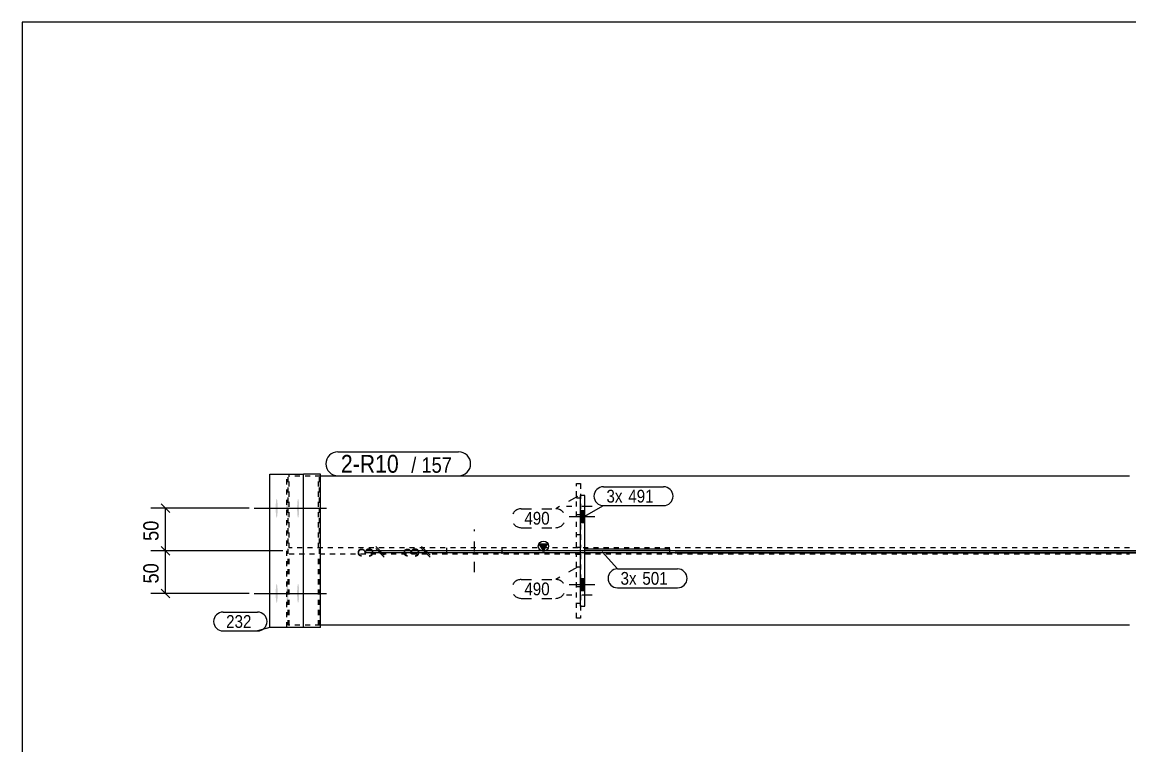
# Model space of a CAD drawing. Header units: millimetres. Extents: x 2 to 825, y 1 to 579.
# Drawn here: x 5 to 221.9, y 437.3 to 579 of the extents above; entities that cross this region are included whole.
import ezdxf

# ---------------------------------------------------------------- set-up
doc = ezdxf.new("R2010")
doc.units = ezdxf.units.MM
for name, pattern in [('XKITLINE00', [0]), ('XKITLINE01', [4, 1, -1, 1, -1]), ('XKITLINE02', [4, 2, -2])]:
    doc.linetypes.add(name, pattern=pattern)
for name, color, linetype, lineweight in [('Bolt', 3, 'Continuous', 0), ('Dimensions', 7, 'Continuous', 0), ('DrawingSheet', 5, 'Continuous', 0), ('Part', 2, 'Continuous', 0), ('PartMark', 7, 'Continuous', 0)]:
    doc.layers.add(name, color=color, linetype=linetype, lineweight=lineweight)
doc.styles.add('ARIAL', font='ARIAL.TTF')

# ---------------------------------------------------------------- blocks, each defined once
blk = doc.blocks.new('*A26')
at = {"layer": 'Bolt', "color": 3, "linetype": 'XKITLINE02', "lineweight": 0}
for p, q in [((93.6, 471.32), (93.6, 479.65)), ((88.18, 474.9), (88.18, 476.07)), ((99.01, 474.9), (99.01, 476.07))]:
    blk.add_line(p, q, dxfattribs=at)
blk = doc.blocks.new('*A27')
at = {"layer": 'Bolt', "color": 3, "linetype": 'XKITLINE02', "lineweight": 0}
for p, q in [((116.61, 484.15), (111.61, 484.15)), ((114.36, 485.79), (113.53, 485.79)), ((114.36, 482.51), (113.53, 482.51))]:
    blk.add_line(p, q, dxfattribs=at)
blk = doc.blocks.new('*A28')
at = {"layer": 'Bolt', "color": 3, "linetype": 'XKITLINE02', "lineweight": 0}
for p, q in [((116.61, 466.82), (111.61, 466.82)), ((114.36, 468.45), (113.53, 468.45)), ((114.36, 465.18), (113.53, 465.18))]:
    blk.add_line(p, q, dxfattribs=at)
blk = doc.blocks.new('*A29')
at = {"layer": 'Bolt'}
for points in [[(114.36, 483.32), (115.19, 483.32), (115.19, 480.98), (114.36, 480.98)], [(114.36, 483.32), (115.19, 483.32), (115.19, 480.98), (114.36, 480.98)], [(114.36, 469.98), (115.19, 469.98), (115.19, 467.65), (114.36, 467.65)], [(114.36, 469.98), (115.19, 469.98), (115.19, 467.65), (114.36, 467.65)]]:
    blk.add_hatch(color=3, dxfattribs=at).paths.add_polyline_path(points, flags=17)
at = {"layer": 'Bolt', "color": 3, "linetype": 'XKITLINE00', "lineweight": 0}
for p, q in [((117.13, 482.15), (112.13, 482.15)), ((117.13, 482.15), (112.13, 482.15)), ((115.19, 483.32), (114.36, 483.32)), ((115.19, 483.32), (114.36, 483.32)), ((115.19, 480.98), (114.36, 480.98)), ((115.19, 480.98), (114.36, 480.98)), ((117.13, 468.82), (112.13, 468.82)), ((117.13, 468.82), (112.13, 468.82)), ((115.19, 469.98), (114.36, 469.98)), ((115.19, 469.98), (114.36, 469.98)), ((115.19, 467.65), (114.36, 467.65)), ((115.19, 467.65), (114.36, 467.65))]:
    blk.add_line(p, q, dxfattribs=at)
blk = doc.blocks.new('*A34')
at = {"layer": 'Bolt'}
for points in [[(55.04, 483.77), (55.03, 483.73), (55.03, 483.68), (55.03, 483.64), (55.03, 483.59), (55.03, 483.55), (55.03, 483.5), (55.03, 483.46), (55.03, 483.41), (55.03, 483.37), (55.03, 483.33), (55.03, 483.28), (55.03, 483.24), (55.02, 483.2), (55.02, 483.16), (55.02, 483.11), (55.02, 483.07), (55.02, 483.03), (55.01, 482.99), (55.01, 482.95), (55.01, 482.91), (55.01, 482.87), (55.01, 482.84), (55, 482.8), (55, 482.76), (55, 482.72), (54.99, 482.69), (54.99, 482.65), (54.99, 482.62), (54.99, 482.59), (54.98, 482.55), (54.98, 482.52), (54.98, 482.49), (54.97, 482.46), (54.97, 482.43), (54.96, 482.4), (54.96, 482.37), (54.96, 482.34), (54.95, 482.32), (54.95, 482.29), (54.95, 482.27), (54.94, 482.24), (54.94, 482.22), (54.93, 482.2), (54.93, 482.18), (54.93, 482.16), (54.92, 482.14), (54.92, 482.12), (54.91, 482.11), (54.91, 482.09), (54.9, 482.08), (54.9, 482.06), (54.89, 482.05), (54.89, 482.04), (54.88, 482.03), (54.88, 482.02), (54.88, 482.01), (54.87, 482), (54.87, 482), (54.86, 481.99), (54.86, 481.99), (54.85, 481.99), (54.85, 481.98), (54.84, 481.98), (54.84, 481.98), (54.83, 481.99), (54.83, 481.99), (54.82, 481.99), (54.82, 482), (54.81, 482), (54.81, 482.01), (54.81, 482.02), (54.8, 482.03), (54.8, 482.04), (54.79, 482.05), (54.79, 482.06), (54.78, 482.08), (54.78, 482.09), (54.77, 482.11), (54.77, 482.12), (54.76, 482.14), (54.76, 482.16), (54.76, 482.18), (54.75, 482.2), (54.75, 482.22), (54.74, 482.24), (54.74, 482.27), (54.74, 482.29), (54.73, 482.32), (54.73, 482.34), (54.72, 482.37), (54.72, 482.4), (54.72, 482.43), (54.71, 482.46), (54.71, 482.49), (54.71, 482.52), (54.7, 482.55), (54.7, 482.59), (54.7, 482.62), (54.69, 482.65), (54.69, 482.69), (54.69, 482.72), (54.69, 482.76), (54.68, 482.8), (54.68, 482.84), (54.68, 482.87), (54.68, 482.91), (54.67, 482.95), (54.67, 482.99), (54.67, 483.03), (54.67, 483.07), (54.67, 483.11), (54.66, 483.16), (54.66, 483.2), (54.66, 483.24), (54.66, 483.28), (54.66, 483.33), (54.66, 483.37), (54.66, 483.41), (54.65, 483.46), (54.65, 483.5), (54.65, 483.55), (54.65, 483.59), (54.65, 483.64), (54.65, 483.68), (54.65, 483.73), (54.65, 483.77), (54.65, 483.82), (54.65, 483.86), (54.65, 483.91), (54.65, 483.95), (54.65, 484), (54.65, 484.04), (54.65, 484.09), (54.65, 484.13), (54.65, 484.17), (54.66, 484.22), (54.66, 484.26), (54.66, 484.31), (54.66, 484.35), (54.66, 484.39), (54.66, 484.43), (54.66, 484.48), (54.67, 484.52), (54.67, 484.56), (54.67, 484.6), (54.67, 484.64), (54.67, 484.68), (54.68, 484.72), (54.68, 484.76), (54.68, 484.8), (54.68, 484.83), (54.69, 484.87), (54.69, 484.91), (54.69, 484.94), (54.69, 484.98), (54.7, 485.01), (54.7, 485.05), (54.7, 485.08), (54.71, 485.11), (54.71, 485.14), (54.71, 485.17), (54.72, 485.2), (54.72, 485.23), (54.72, 485.26), (54.73, 485.29), (54.73, 485.32), (54.74, 485.34), (54.74, 485.37), (54.74, 485.39), (54.75, 485.41), (54.75, 485.43), (54.76, 485.45), (54.76, 485.47), (54.76, 485.49), (54.77, 485.51), (54.77, 485.53), (54.78, 485.54), (54.78, 485.56), (54.79, 485.57), (54.79, 485.58), (54.8, 485.59), (54.8, 485.61), (54.81, 485.61), (54.81, 485.62), (54.81, 485.63), (54.82, 485.64), (54.82, 485.64), (54.83, 485.64), (54.83, 485.65), (54.84, 485.65), (54.84, 485.65), (54.85, 485.65), (54.85, 485.65), (54.86, 485.64), (54.86, 485.64), (54.87, 485.64), (54.87, 485.63), (54.88, 485.62), (54.88, 485.61), (54.88, 485.61), (54.89, 485.59), (54.89, 485.58), (54.9, 485.57), (54.9, 485.56), (54.91, 485.54), (54.91, 485.53), (54.92, 485.51), (54.92, 485.49), (54.93, 485.47), (54.93, 485.45), (54.93, 485.43), (54.94, 485.41), (54.94, 485.39), (54.95, 485.37), (54.95, 485.34), (54.95, 485.32), (54.96, 485.29), (54.96, 485.26), (54.96, 485.23), (54.97, 485.2), (54.97, 485.17), (54.98, 485.14), (54.98, 485.11), (54.98, 485.08), (54.99, 485.05), (54.99, 485.01), (54.99, 484.98), (54.99, 484.94), (55, 484.91), (55, 484.87), (55, 484.83), (55.01, 484.8), (55.01, 484.76), (55.01, 484.72), (55.01, 484.68), (55.01, 484.64), (55.02, 484.6), (55.02, 484.56), (55.02, 484.52), (55.02, 484.48), (55.02, 484.43), (55.03, 484.39), (55.03, 484.35), (55.03, 484.31), (55.03, 484.26), (55.03, 484.22), (55.03, 484.17), (55.03, 484.13), (55.03, 484.09), (55.03, 484.04), (55.03, 484), (55.03, 483.95), (55.03, 483.91), (55.04, 483.86), (55.04, 483.82)], [(57.13, 483.77), (57.13, 483.73), (57.13, 483.68), (57.13, 483.64), (57.13, 483.59), (57.13, 483.55), (57.13, 483.5), (57.13, 483.46), (57.13, 483.41), (57.13, 483.37), (57.13, 483.33), (57.13, 483.28), (57.12, 483.24), (57.12, 483.2), (57.12, 483.16), (57.12, 483.11), (57.12, 483.07), (57.12, 483.03), (57.11, 482.99), (57.11, 482.95), (57.11, 482.91), (57.11, 482.87), (57.1, 482.84), (57.1, 482.8), (57.1, 482.76), (57.1, 482.72), (57.09, 482.69), (57.09, 482.65), (57.09, 482.62), (57.08, 482.59), (57.08, 482.55), (57.08, 482.52), (57.07, 482.49), (57.07, 482.46), (57.07, 482.43), (57.06, 482.4), (57.06, 482.37), (57.06, 482.34), (57.05, 482.32), (57.05, 482.29), (57.04, 482.27), (57.04, 482.24), (57.04, 482.22), (57.03, 482.2), (57.03, 482.18), (57.02, 482.16), (57.02, 482.14), (57.01, 482.12), (57.01, 482.11), (57.01, 482.09), (57, 482.08), (57, 482.06), (56.99, 482.05), (56.99, 482.04), (56.98, 482.03), (56.98, 482.02), (56.97, 482.01), (56.97, 482), (56.96, 482), (56.96, 481.99), (56.95, 481.99), (56.95, 481.99), (56.95, 481.98), (56.94, 481.98), (56.94, 481.98), (56.93, 481.99), (56.93, 481.99), (56.92, 481.99), (56.92, 482), (56.91, 482), (56.91, 482.01), (56.9, 482.02), (56.9, 482.03), (56.89, 482.04), (56.89, 482.05), (56.88, 482.06), (56.88, 482.08), (56.88, 482.09), (56.87, 482.11), (56.87, 482.12), (56.86, 482.14), (56.86, 482.16), (56.85, 482.18), (56.85, 482.2), (56.85, 482.22), (56.84, 482.24), (56.84, 482.27), (56.83, 482.29), (56.83, 482.32), (56.83, 482.34), (56.82, 482.37), (56.82, 482.4), (56.81, 482.43), (56.81, 482.46), (56.81, 482.49), (56.8, 482.52), (56.8, 482.55), (56.8, 482.59), (56.79, 482.62), (56.79, 482.65), (56.79, 482.69), (56.79, 482.72), (56.78, 482.76), (56.78, 482.8), (56.78, 482.84), (56.77, 482.87), (56.77, 482.91), (56.77, 482.95), (56.77, 482.99), (56.77, 483.03), (56.76, 483.07), (56.76, 483.11), (56.76, 483.16), (56.76, 483.2), (56.76, 483.24), (56.76, 483.28), (56.75, 483.33), (56.75, 483.37), (56.75, 483.41), (56.75, 483.46), (56.75, 483.5), (56.75, 483.55), (56.75, 483.59), (56.75, 483.64), (56.75, 483.68), (56.75, 483.73), (56.75, 483.77), (56.75, 483.82), (56.75, 483.86), (56.75, 483.91), (56.75, 483.95), (56.75, 484), (56.75, 484.04), (56.75, 484.09), (56.75, 484.13), (56.75, 484.17), (56.75, 484.22), (56.75, 484.26), (56.75, 484.31), (56.76, 484.35), (56.76, 484.39), (56.76, 484.43), (56.76, 484.48), (56.76, 484.52), (56.76, 484.56), (56.77, 484.6), (56.77, 484.64), (56.77, 484.68), (56.77, 484.72), (56.77, 484.76), (56.78, 484.8), (56.78, 484.83), (56.78, 484.87), (56.79, 484.91), (56.79, 484.94), (56.79, 484.98), (56.79, 485.01), (56.8, 485.05), (56.8, 485.08), (56.8, 485.11), (56.81, 485.14), (56.81, 485.17), (56.81, 485.2), (56.82, 485.23), (56.82, 485.26), (56.83, 485.29), (56.83, 485.32), (56.83, 485.34), (56.84, 485.37), (56.84, 485.39), (56.85, 485.41), (56.85, 485.43), (56.85, 485.45), (56.86, 485.47), (56.86, 485.49), (56.87, 485.51), (56.87, 485.53), (56.88, 485.54), (56.88, 485.56), (56.88, 485.57), (56.89, 485.58), (56.89, 485.59), (56.9, 485.61), (56.9, 485.61), (56.91, 485.62), (56.91, 485.63), (56.92, 485.64), (56.92, 485.64), (56.93, 485.64), (56.93, 485.65), (56.94, 485.65), (56.94, 485.65), (56.95, 485.65), (56.95, 485.65), (56.95, 485.64), (56.96, 485.64), (56.96, 485.64), (56.97, 485.63), (56.97, 485.62), (56.98, 485.61), (56.98, 485.61), (56.99, 485.59), (56.99, 485.58), (57, 485.57), (57, 485.56), (57.01, 485.54), (57.01, 485.53), (57.01, 485.51), (57.02, 485.49), (57.02, 485.47), (57.03, 485.45), (57.03, 485.43), (57.04, 485.41), (57.04, 485.39), (57.04, 485.37), (57.05, 485.34), (57.05, 485.32), (57.06, 485.29), (57.06, 485.26), (57.06, 485.23), (57.07, 485.2), (57.07, 485.17), (57.07, 485.14), (57.08, 485.11), (57.08, 485.08), (57.08, 485.05), (57.09, 485.01), (57.09, 484.98), (57.09, 484.94), (57.1, 484.91), (57.1, 484.87), (57.1, 484.83), (57.1, 484.8), (57.11, 484.76), (57.11, 484.72), (57.11, 484.68), (57.11, 484.64), (57.12, 484.6), (57.12, 484.56), (57.12, 484.52), (57.12, 484.48), (57.12, 484.43), (57.12, 484.39), (57.13, 484.35), (57.13, 484.31), (57.13, 484.26), (57.13, 484.22), (57.13, 484.17), (57.13, 484.13), (57.13, 484.09), (57.13, 484.04), (57.13, 484), (57.13, 483.95), (57.13, 483.91), (57.13, 483.86), (57.13, 483.82)], [(59.23, 483.77), (59.23, 483.73), (59.23, 483.68), (59.23, 483.64), (59.23, 483.59), (59.23, 483.55), (59.23, 483.5), (59.23, 483.46), (59.23, 483.41), (59.23, 483.37), (59.23, 483.33), (59.23, 483.28), (59.22, 483.24), (59.22, 483.2), (59.22, 483.16), (59.22, 483.11), (59.22, 483.07), (59.22, 483.03), (59.21, 482.99), (59.21, 482.95), (59.21, 482.91), (59.21, 482.87), (59.2, 482.84), (59.2, 482.8), (59.2, 482.76), (59.2, 482.72), (59.19, 482.69), (59.19, 482.65), (59.19, 482.62), (59.18, 482.59), (59.18, 482.55), (59.18, 482.52), (59.17, 482.49), (59.17, 482.46), (59.17, 482.43), (59.16, 482.4), (59.16, 482.37), (59.16, 482.34), (59.15, 482.32), (59.15, 482.29), (59.14, 482.27), (59.14, 482.24), (59.14, 482.22), (59.13, 482.2), (59.13, 482.18), (59.12, 482.16), (59.12, 482.14), (59.11, 482.12), (59.11, 482.11), (59.1, 482.09), (59.1, 482.08), (59.1, 482.06), (59.09, 482.05), (59.09, 482.04), (59.08, 482.03), (59.08, 482.02), (59.07, 482.01), (59.07, 482), (59.06, 482), (59.06, 481.99), (59.05, 481.99), (59.05, 481.99), (59.04, 481.98), (59.04, 481.98), (59.03, 481.98), (59.03, 481.99), (59.02, 481.99), (59.02, 481.99), (59.01, 482), (59.01, 482), (59.01, 482.01), (59, 482.02), (59, 482.03), (58.99, 482.04), (58.99, 482.05), (58.98, 482.06), (58.98, 482.08), (58.97, 482.09), (58.97, 482.11), (58.96, 482.12), (58.96, 482.14), (58.95, 482.16), (58.95, 482.18), (58.95, 482.2), (58.94, 482.22), (58.94, 482.24), (58.93, 482.27), (58.93, 482.29), (58.93, 482.32), (58.92, 482.34), (58.92, 482.37), (58.91, 482.4), (58.91, 482.43), (58.91, 482.46), (58.9, 482.49), (58.9, 482.52), (58.9, 482.55), (58.89, 482.59), (58.89, 482.62), (58.89, 482.65), (58.88, 482.69), (58.88, 482.72), (58.88, 482.76), (58.88, 482.8), (58.87, 482.84), (58.87, 482.87), (58.87, 482.91), (58.87, 482.95), (58.86, 482.99), (58.86, 483.03), (58.86, 483.07), (58.86, 483.11), (58.86, 483.16), (58.85, 483.2), (58.85, 483.24), (58.85, 483.28), (58.85, 483.33), (58.85, 483.37), (58.85, 483.41), (58.85, 483.46), (58.85, 483.5), (58.85, 483.55), (58.84, 483.59), (58.84, 483.64), (58.84, 483.68), (58.84, 483.73), (58.84, 483.77), (58.84, 483.82), (58.84, 483.86), (58.84, 483.91), (58.84, 483.95), (58.84, 484), (58.84, 484.04), (58.85, 484.09), (58.85, 484.13), (58.85, 484.17), (58.85, 484.22), (58.85, 484.26), (58.85, 484.31), (58.85, 484.35), (58.85, 484.39), (58.85, 484.43), (58.86, 484.48), (58.86, 484.52), (58.86, 484.56), (58.86, 484.6), (58.86, 484.64), (58.87, 484.68), (58.87, 484.72), (58.87, 484.76), (58.87, 484.8), (58.88, 484.83), (58.88, 484.87), (58.88, 484.91), (58.88, 484.94), (58.89, 484.98), (58.89, 485.01), (58.89, 485.05), (58.9, 485.08), (58.9, 485.11), (58.9, 485.14), (58.91, 485.17), (58.91, 485.2), (58.91, 485.23), (58.92, 485.26), (58.92, 485.29), (58.93, 485.32), (58.93, 485.34), (58.93, 485.37), (58.94, 485.39), (58.94, 485.41), (58.95, 485.43), (58.95, 485.45), (58.95, 485.47), (58.96, 485.49), (58.96, 485.51), (58.97, 485.53), (58.97, 485.54), (58.98, 485.56), (58.98, 485.57), (58.99, 485.58), (58.99, 485.59), (59, 485.61), (59, 485.61), (59.01, 485.62), (59.01, 485.63), (59.01, 485.64), (59.02, 485.64), (59.02, 485.64), (59.03, 485.65), (59.03, 485.65), (59.04, 485.65), (59.04, 485.65), (59.05, 485.65), (59.05, 485.64), (59.06, 485.64), (59.06, 485.64), (59.07, 485.63), (59.07, 485.62), (59.08, 485.61), (59.08, 485.61), (59.09, 485.59), (59.09, 485.58), (59.1, 485.57), (59.1, 485.56), (59.1, 485.54), (59.11, 485.53), (59.11, 485.51), (59.12, 485.49), (59.12, 485.47), (59.13, 485.45), (59.13, 485.43), (59.14, 485.41), (59.14, 485.39), (59.14, 485.37), (59.15, 485.34), (59.15, 485.32), (59.16, 485.29), (59.16, 485.26), (59.16, 485.23), (59.17, 485.2), (59.17, 485.17), (59.17, 485.14), (59.18, 485.11), (59.18, 485.08), (59.18, 485.05), (59.19, 485.01), (59.19, 484.98), (59.19, 484.94), (59.2, 484.91), (59.2, 484.87), (59.2, 484.83), (59.2, 484.8), (59.21, 484.76), (59.21, 484.72), (59.21, 484.68), (59.21, 484.64), (59.22, 484.6), (59.22, 484.56), (59.22, 484.52), (59.22, 484.48), (59.22, 484.43), (59.22, 484.39), (59.23, 484.35), (59.23, 484.31), (59.23, 484.26), (59.23, 484.22), (59.23, 484.17), (59.23, 484.13), (59.23, 484.09), (59.23, 484.04), (59.23, 484), (59.23, 483.95), (59.23, 483.91), (59.23, 483.86), (59.23, 483.82)], [(55.04, 467.1), (55.03, 467.06), (55.03, 467.01), (55.03, 466.97), (55.03, 466.93), (55.03, 466.88), (55.03, 466.84), (55.03, 466.79), (55.03, 466.75), (55.03, 466.7), (55.03, 466.66), (55.03, 466.62), (55.03, 466.57), (55.02, 466.53), (55.02, 466.49), (55.02, 466.45), (55.02, 466.41), (55.02, 466.37), (55.01, 466.33), (55.01, 466.29), (55.01, 466.25), (55.01, 466.21), (55.01, 466.17), (55, 466.13), (55, 466.09), (55, 466.06), (54.99, 466.02), (54.99, 465.99), (54.99, 465.95), (54.99, 465.92), (54.98, 465.89), (54.98, 465.85), (54.98, 465.82), (54.97, 465.79), (54.97, 465.76), (54.96, 465.73), (54.96, 465.7), (54.96, 465.68), (54.95, 465.65), (54.95, 465.63), (54.95, 465.6), (54.94, 465.58), (54.94, 465.55), (54.93, 465.53), (54.93, 465.51), (54.93, 465.49), (54.92, 465.47), (54.92, 465.46), (54.91, 465.44), (54.91, 465.42), (54.9, 465.41), (54.9, 465.4), (54.89, 465.38), (54.89, 465.37), (54.88, 465.36), (54.88, 465.35), (54.88, 465.34), (54.87, 465.34), (54.87, 465.33), (54.86, 465.33), (54.86, 465.32), (54.85, 465.32), (54.85, 465.32), (54.84, 465.32), (54.84, 465.32), (54.83, 465.32), (54.83, 465.32), (54.82, 465.33), (54.82, 465.33), (54.81, 465.34), (54.81, 465.34), (54.81, 465.35), (54.8, 465.36), (54.8, 465.37), (54.79, 465.38), (54.79, 465.4), (54.78, 465.41), (54.78, 465.42), (54.77, 465.44), (54.77, 465.46), (54.76, 465.47), (54.76, 465.49), (54.76, 465.51), (54.75, 465.53), (54.75, 465.55), (54.74, 465.58), (54.74, 465.6), (54.74, 465.63), (54.73, 465.65), (54.73, 465.68), (54.72, 465.7), (54.72, 465.73), (54.72, 465.76), (54.71, 465.79), (54.71, 465.82), (54.71, 465.85), (54.7, 465.89), (54.7, 465.92), (54.7, 465.95), (54.69, 465.99), (54.69, 466.02), (54.69, 466.06), (54.69, 466.09), (54.68, 466.13), (54.68, 466.17), (54.68, 466.21), (54.68, 466.25), (54.67, 466.29), (54.67, 466.33), (54.67, 466.37), (54.67, 466.41), (54.67, 466.45), (54.66, 466.49), (54.66, 466.53), (54.66, 466.57), (54.66, 466.62), (54.66, 466.66), (54.66, 466.7), (54.66, 466.75), (54.65, 466.79), (54.65, 466.84), (54.65, 466.88), (54.65, 466.93), (54.65, 466.97), (54.65, 467.01), (54.65, 467.06), (54.65, 467.1), (54.65, 467.15), (54.65, 467.19), (54.65, 467.24), (54.65, 467.28), (54.65, 467.33), (54.65, 467.37), (54.65, 467.42), (54.65, 467.46), (54.65, 467.51), (54.66, 467.55), (54.66, 467.6), (54.66, 467.64), (54.66, 467.68), (54.66, 467.72), (54.66, 467.77), (54.66, 467.81), (54.67, 467.85), (54.67, 467.89), (54.67, 467.93), (54.67, 467.97), (54.67, 468.01), (54.68, 468.05), (54.68, 468.09), (54.68, 468.13), (54.68, 468.17), (54.69, 468.21), (54.69, 468.24), (54.69, 468.28), (54.69, 468.31), (54.7, 468.35), (54.7, 468.38), (54.7, 468.41), (54.71, 468.45), (54.71, 468.48), (54.71, 468.51), (54.72, 468.54), (54.72, 468.57), (54.72, 468.59), (54.73, 468.62), (54.73, 468.65), (54.74, 468.67), (54.74, 468.7), (54.74, 468.72), (54.75, 468.74), (54.75, 468.77), (54.76, 468.79), (54.76, 468.81), (54.76, 468.83), (54.77, 468.84), (54.77, 468.86), (54.78, 468.88), (54.78, 468.89), (54.79, 468.9), (54.79, 468.92), (54.8, 468.93), (54.8, 468.94), (54.81, 468.95), (54.81, 468.96), (54.81, 468.96), (54.82, 468.97), (54.82, 468.97), (54.83, 468.98), (54.83, 468.98), (54.84, 468.98), (54.84, 468.98), (54.85, 468.98), (54.85, 468.98), (54.86, 468.98), (54.86, 468.97), (54.87, 468.97), (54.87, 468.96), (54.88, 468.96), (54.88, 468.95), (54.88, 468.94), (54.89, 468.93), (54.89, 468.92), (54.9, 468.9), (54.9, 468.89), (54.91, 468.88), (54.91, 468.86), (54.92, 468.84), (54.92, 468.83), (54.93, 468.81), (54.93, 468.79), (54.93, 468.77), (54.94, 468.74), (54.94, 468.72), (54.95, 468.7), (54.95, 468.67), (54.95, 468.65), (54.96, 468.62), (54.96, 468.59), (54.96, 468.57), (54.97, 468.54), (54.97, 468.51), (54.98, 468.48), (54.98, 468.45), (54.98, 468.41), (54.99, 468.38), (54.99, 468.35), (54.99, 468.31), (54.99, 468.28), (55, 468.24), (55, 468.21), (55, 468.17), (55.01, 468.13), (55.01, 468.09), (55.01, 468.05), (55.01, 468.01), (55.01, 467.97), (55.02, 467.93), (55.02, 467.89), (55.02, 467.85), (55.02, 467.81), (55.02, 467.77), (55.03, 467.72), (55.03, 467.68), (55.03, 467.64), (55.03, 467.6), (55.03, 467.55), (55.03, 467.51), (55.03, 467.46), (55.03, 467.42), (55.03, 467.37), (55.03, 467.33), (55.03, 467.28), (55.03, 467.24), (55.04, 467.19), (55.04, 467.15)], [(57.13, 467.1), (57.13, 467.06), (57.13, 467.01), (57.13, 466.97), (57.13, 466.93), (57.13, 466.88), (57.13, 466.84), (57.13, 466.79), (57.13, 466.75), (57.13, 466.7), (57.13, 466.66), (57.13, 466.62), (57.12, 466.57), (57.12, 466.53), (57.12, 466.49), (57.12, 466.45), (57.12, 466.41), (57.12, 466.37), (57.11, 466.33), (57.11, 466.29), (57.11, 466.25), (57.11, 466.21), (57.1, 466.17), (57.1, 466.13), (57.1, 466.09), (57.1, 466.06), (57.09, 466.02), (57.09, 465.99), (57.09, 465.95), (57.08, 465.92), (57.08, 465.89), (57.08, 465.85), (57.07, 465.82), (57.07, 465.79), (57.07, 465.76), (57.06, 465.73), (57.06, 465.7), (57.06, 465.68), (57.05, 465.65), (57.05, 465.63), (57.04, 465.6), (57.04, 465.58), (57.04, 465.55), (57.03, 465.53), (57.03, 465.51), (57.02, 465.49), (57.02, 465.47), (57.01, 465.46), (57.01, 465.44), (57.01, 465.42), (57, 465.41), (57, 465.4), (56.99, 465.38), (56.99, 465.37), (56.98, 465.36), (56.98, 465.35), (56.97, 465.34), (56.97, 465.34), (56.96, 465.33), (56.96, 465.33), (56.95, 465.32), (56.95, 465.32), (56.95, 465.32), (56.94, 465.32), (56.94, 465.32), (56.93, 465.32), (56.93, 465.32), (56.92, 465.33), (56.92, 465.33), (56.91, 465.34), (56.91, 465.34), (56.9, 465.35), (56.9, 465.36), (56.89, 465.37), (56.89, 465.38), (56.88, 465.4), (56.88, 465.41), (56.88, 465.42), (56.87, 465.44), (56.87, 465.46), (56.86, 465.47), (56.86, 465.49), (56.85, 465.51), (56.85, 465.53), (56.85, 465.55), (56.84, 465.58), (56.84, 465.6), (56.83, 465.63), (56.83, 465.65), (56.83, 465.68), (56.82, 465.7), (56.82, 465.73), (56.81, 465.76), (56.81, 465.79), (56.81, 465.82), (56.8, 465.85), (56.8, 465.89), (56.8, 465.92), (56.79, 465.95), (56.79, 465.99), (56.79, 466.02), (56.79, 466.06), (56.78, 466.09), (56.78, 466.13), (56.78, 466.17), (56.77, 466.21), (56.77, 466.25), (56.77, 466.29), (56.77, 466.33), (56.77, 466.37), (56.76, 466.41), (56.76, 466.45), (56.76, 466.49), (56.76, 466.53), (56.76, 466.57), (56.76, 466.62), (56.75, 466.66), (56.75, 466.7), (56.75, 466.75), (56.75, 466.79), (56.75, 466.84), (56.75, 466.88), (56.75, 466.93), (56.75, 466.97), (56.75, 467.01), (56.75, 467.06), (56.75, 467.1), (56.75, 467.15), (56.75, 467.19), (56.75, 467.24), (56.75, 467.28), (56.75, 467.33), (56.75, 467.37), (56.75, 467.42), (56.75, 467.46), (56.75, 467.51), (56.75, 467.55), (56.75, 467.6), (56.75, 467.64), (56.76, 467.68), (56.76, 467.72), (56.76, 467.77), (56.76, 467.81), (56.76, 467.85), (56.76, 467.89), (56.77, 467.93), (56.77, 467.97), (56.77, 468.01), (56.77, 468.05), (56.77, 468.09), (56.78, 468.13), (56.78, 468.17), (56.78, 468.21), (56.79, 468.24), (56.79, 468.28), (56.79, 468.31), (56.79, 468.35), (56.8, 468.38), (56.8, 468.41), (56.8, 468.45), (56.81, 468.48), (56.81, 468.51), (56.81, 468.54), (56.82, 468.57), (56.82, 468.59), (56.83, 468.62), (56.83, 468.65), (56.83, 468.67), (56.84, 468.7), (56.84, 468.72), (56.85, 468.74), (56.85, 468.77), (56.85, 468.79), (56.86, 468.81), (56.86, 468.83), (56.87, 468.84), (56.87, 468.86), (56.88, 468.88), (56.88, 468.89), (56.88, 468.9), (56.89, 468.92), (56.89, 468.93), (56.9, 468.94), (56.9, 468.95), (56.91, 468.96), (56.91, 468.96), (56.92, 468.97), (56.92, 468.97), (56.93, 468.98), (56.93, 468.98), (56.94, 468.98), (56.94, 468.98), (56.95, 468.98), (56.95, 468.98), (56.95, 468.98), (56.96, 468.97), (56.96, 468.97), (56.97, 468.96), (56.97, 468.96), (56.98, 468.95), (56.98, 468.94), (56.99, 468.93), (56.99, 468.92), (57, 468.9), (57, 468.89), (57.01, 468.88), (57.01, 468.86), (57.01, 468.84), (57.02, 468.83), (57.02, 468.81), (57.03, 468.79), (57.03, 468.77), (57.04, 468.74), (57.04, 468.72), (57.04, 468.7), (57.05, 468.67), (57.05, 468.65), (57.06, 468.62), (57.06, 468.59), (57.06, 468.57), (57.07, 468.54), (57.07, 468.51), (57.07, 468.48), (57.08, 468.45), (57.08, 468.41), (57.08, 468.38), (57.09, 468.35), (57.09, 468.31), (57.09, 468.28), (57.1, 468.24), (57.1, 468.21), (57.1, 468.17), (57.1, 468.13), (57.11, 468.09), (57.11, 468.05), (57.11, 468.01), (57.11, 467.97), (57.12, 467.93), (57.12, 467.89), (57.12, 467.85), (57.12, 467.81), (57.12, 467.77), (57.12, 467.72), (57.13, 467.68), (57.13, 467.64), (57.13, 467.6), (57.13, 467.55), (57.13, 467.51), (57.13, 467.46), (57.13, 467.42), (57.13, 467.37), (57.13, 467.33), (57.13, 467.28), (57.13, 467.24), (57.13, 467.19), (57.13, 467.15)], [(59.23, 467.1), (59.23, 467.06), (59.23, 467.01), (59.23, 466.97), (59.23, 466.93), (59.23, 466.88), (59.23, 466.84), (59.23, 466.79), (59.23, 466.75), (59.23, 466.7), (59.23, 466.66), (59.23, 466.62), (59.22, 466.57), (59.22, 466.53), (59.22, 466.49), (59.22, 466.45), (59.22, 466.41), (59.22, 466.37), (59.21, 466.33), (59.21, 466.29), (59.21, 466.25), (59.21, 466.21), (59.2, 466.17), (59.2, 466.13), (59.2, 466.09), (59.2, 466.06), (59.19, 466.02), (59.19, 465.99), (59.19, 465.95), (59.18, 465.92), (59.18, 465.89), (59.18, 465.85), (59.17, 465.82), (59.17, 465.79), (59.17, 465.76), (59.16, 465.73), (59.16, 465.7), (59.16, 465.68), (59.15, 465.65), (59.15, 465.63), (59.14, 465.6), (59.14, 465.58), (59.14, 465.55), (59.13, 465.53), (59.13, 465.51), (59.12, 465.49), (59.12, 465.47), (59.11, 465.46), (59.11, 465.44), (59.1, 465.42), (59.1, 465.41), (59.1, 465.4), (59.09, 465.38), (59.09, 465.37), (59.08, 465.36), (59.08, 465.35), (59.07, 465.34), (59.07, 465.34), (59.06, 465.33), (59.06, 465.33), (59.05, 465.32), (59.05, 465.32), (59.04, 465.32), (59.04, 465.32), (59.03, 465.32), (59.03, 465.32), (59.02, 465.32), (59.02, 465.33), (59.01, 465.33), (59.01, 465.34), (59.01, 465.34), (59, 465.35), (59, 465.36), (58.99, 465.37), (58.99, 465.38), (58.98, 465.4), (58.98, 465.41), (58.97, 465.42), (58.97, 465.44), (58.96, 465.46), (58.96, 465.47), (58.95, 465.49), (58.95, 465.51), (58.95, 465.53), (58.94, 465.55), (58.94, 465.58), (58.93, 465.6), (58.93, 465.63), (58.93, 465.65), (58.92, 465.68), (58.92, 465.7), (58.91, 465.73), (58.91, 465.76), (58.91, 465.79), (58.9, 465.82), (58.9, 465.85), (58.9, 465.89), (58.89, 465.92), (58.89, 465.95), (58.89, 465.99), (58.88, 466.02), (58.88, 466.06), (58.88, 466.09), (58.88, 466.13), (58.87, 466.17), (58.87, 466.21), (58.87, 466.25), (58.87, 466.29), (58.86, 466.33), (58.86, 466.37), (58.86, 466.41), (58.86, 466.45), (58.86, 466.49), (58.85, 466.53), (58.85, 466.57), (58.85, 466.62), (58.85, 466.66), (58.85, 466.7), (58.85, 466.75), (58.85, 466.79), (58.85, 466.84), (58.85, 466.88), (58.84, 466.93), (58.84, 466.97), (58.84, 467.01), (58.84, 467.06), (58.84, 467.1), (58.84, 467.15), (58.84, 467.19), (58.84, 467.24), (58.84, 467.28), (58.84, 467.33), (58.84, 467.37), (58.85, 467.42), (58.85, 467.46), (58.85, 467.51), (58.85, 467.55), (58.85, 467.6), (58.85, 467.64), (58.85, 467.68), (58.85, 467.72), (58.85, 467.77), (58.86, 467.81), (58.86, 467.85), (58.86, 467.89), (58.86, 467.93), (58.86, 467.97), (58.87, 468.01), (58.87, 468.05), (58.87, 468.09), (58.87, 468.13), (58.88, 468.17), (58.88, 468.21), (58.88, 468.24), (58.88, 468.28), (58.89, 468.31), (58.89, 468.35), (58.89, 468.38), (58.9, 468.41), (58.9, 468.45), (58.9, 468.48), (58.91, 468.51), (58.91, 468.54), (58.91, 468.57), (58.92, 468.59), (58.92, 468.62), (58.93, 468.65), (58.93, 468.67), (58.93, 468.7), (58.94, 468.72), (58.94, 468.74), (58.95, 468.77), (58.95, 468.79), (58.95, 468.81), (58.96, 468.83), (58.96, 468.84), (58.97, 468.86), (58.97, 468.88), (58.98, 468.89), (58.98, 468.9), (58.99, 468.92), (58.99, 468.93), (59, 468.94), (59, 468.95), (59.01, 468.96), (59.01, 468.96), (59.01, 468.97), (59.02, 468.97), (59.02, 468.98), (59.03, 468.98), (59.03, 468.98), (59.04, 468.98), (59.04, 468.98), (59.05, 468.98), (59.05, 468.98), (59.06, 468.97), (59.06, 468.97), (59.07, 468.96), (59.07, 468.96), (59.08, 468.95), (59.08, 468.94), (59.09, 468.93), (59.09, 468.92), (59.1, 468.9), (59.1, 468.89), (59.1, 468.88), (59.11, 468.86), (59.11, 468.84), (59.12, 468.83), (59.12, 468.81), (59.13, 468.79), (59.13, 468.77), (59.14, 468.74), (59.14, 468.72), (59.14, 468.7), (59.15, 468.67), (59.15, 468.65), (59.16, 468.62), (59.16, 468.59), (59.16, 468.57), (59.17, 468.54), (59.17, 468.51), (59.17, 468.48), (59.18, 468.45), (59.18, 468.41), (59.18, 468.38), (59.19, 468.35), (59.19, 468.31), (59.19, 468.28), (59.2, 468.24), (59.2, 468.21), (59.2, 468.17), (59.2, 468.13), (59.21, 468.09), (59.21, 468.05), (59.21, 468.01), (59.21, 467.97), (59.22, 467.93), (59.22, 467.89), (59.22, 467.85), (59.22, 467.81), (59.22, 467.77), (59.22, 467.72), (59.23, 467.68), (59.23, 467.64), (59.23, 467.6), (59.23, 467.55), (59.23, 467.51), (59.23, 467.46), (59.23, 467.42), (59.23, 467.37), (59.23, 467.33), (59.23, 467.28), (59.23, 467.24), (59.23, 467.19), (59.23, 467.15)]]:
    blk.add_hatch(color=3, dxfattribs=at).paths.add_polyline_path(points, flags=17)
at = {"layer": 'Bolt', "color": 3, "linetype": 'XKITLINE00', "lineweight": 0}
for p, q in [((50.45, 483.82), (60.4, 483.82)), ((52.55, 483.82), (62.49, 483.82)), ((54.65, 483.82), (64.59, 483.82)), ((50.45, 467.15), (60.4, 467.15)), ((52.55, 467.15), (62.49, 467.15)), ((54.65, 467.15), (64.59, 467.15))]:
    blk.add_line(p, q, dxfattribs=at)
blk = doc.blocks.new('*A36')
at = {"layer": 'Part'}
blk.add_hatch(color=2, dxfattribs=at).paths.add_polyline_path([(106.27, 476.88), (107.87, 476.88), (107.07, 475.48)], flags=17)
at = {"layer": 'Part', "color": 7, "linetype": 'XKITLINE01', "lineweight": 0}
for p, q in [((57.07, 460.9), (57.07, 490.07)), ((63.4, 490.07), (57.07, 490.07)), ((57.27, 476.07), (57.27, 490.07)), ((63.03, 476.07), (63.03, 490.07)), ((63.23, 460.9), (63.23, 490.07)), ((221.86, 476.07), (57.27, 476.07)), ((57.27, 460.9), (57.27, 474.9)), ((57.27, 474.9), (221.86, 474.9)), ((63.03, 460.9), (63.03, 474.9)), ((63.4, 460.9), (57.07, 460.9))]:
    blk.add_line(p, q, dxfattribs=at)
at = {"layer": 'Part', "color": 2, "linetype": 'XKITLINE00', "lineweight": 0}
for p, q in [((221.86, 490.07), (63.4, 490.07)), ((107.07, 475.48), (106.27, 476.88)), ((106.27, 476.88), (107.87, 476.88)), ((107.87, 476.88), (107.07, 475.48)), ((221.86, 460.9), (63.4, 460.9))]:
    blk.add_line(p, q, dxfattribs=at)
blk.add_circle((107.07, 476.38), 1, dxfattribs=at)
blk = doc.blocks.new('*A37')
at = {"layer": 'Part', "color": 7, "linetype": 'XKITLINE01', "lineweight": 0}
for p, q in [((113.53, 476.15), (113.53, 488.65)), ((113.53, 488.65), (114.36, 488.65)), ((114.36, 488.65), (114.36, 476.15)), ((113.53, 478.65), (114.36, 478.65)), ((114.36, 476.15), (113.53, 476.15))]:
    blk.add_line(p, q, dxfattribs=at)
blk = doc.blocks.new('*A38')
at = {"layer": 'Part', "color": 7, "linetype": 'XKITLINE01', "lineweight": 0}
for p, q in [((113.53, 462.32), (113.53, 474.82)), ((113.53, 474.82), (114.36, 474.82)), ((114.36, 474.82), (114.36, 462.32)), ((113.53, 472.32), (114.36, 472.32)), ((114.36, 462.32), (113.53, 462.32))]:
    blk.add_line(p, q, dxfattribs=at)
blk = doc.blocks.new('*A39')
at = {"layer": 'Part', "color": 2, "linetype": 'XKITLINE00', "lineweight": 0}
for p, q in [((115.19, 475.9), (131.86, 475.9)), ((131.86, 475.07), (115.19, 475.07)), ((131.86, 475.07), (131.86, 475.9))]:
    blk.add_line(p, q, dxfattribs=at)
at = {"layer": 'Part', "color": 7, "linetype": 'XKITLINE01', "lineweight": 0}
blk.add_line((115.19, 475.07), (115.19, 475.9), dxfattribs=at)
blk.add_line((115.19, 475.07), (115.19, 475.9), dxfattribs=at)
blk = doc.blocks.new('*A40')
at = {"layer": 'Part', "color": 2, "linetype": 'XKITLINE00', "lineweight": 0}
for p, q in [((115.19, 486.32), (114.36, 486.32)), ((114.36, 464.65), (114.36, 486.32)), ((115.19, 464.65), (115.19, 486.32)), ((114.36, 464.65), (115.19, 464.65))]:
    blk.add_line(p, q, dxfattribs=at)
blk = doc.blocks.new('*A47')
at = {"layer": 'Part', "color": 2, "linetype": 'XKITLINE00', "lineweight": 0}
for p, q in [((53.53, 460.48), (53.53, 490.48)), ((53.53, 490.48), (60.09, 490.48)), ((63.4, 490.48), (60.09, 490.48)), ((60.09, 460.48), (60.09, 490.48)), ((63.4, 460.48), (63.4, 490.48)), ((63.4, 460.48), (53.53, 460.48))]:
    blk.add_line(p, q, dxfattribs=at)
at = {"layer": 'Part', "color": 7, "linetype": 'XKITLINE01', "lineweight": 0}
blk.add_line((56.85, 460.48), (56.85, 490.48), dxfattribs=at)
blk = doc.blocks.new('*A61')
at = {"layer": 'DrawingSheet', "color": 5, "linetype": 'XKITLINE00', "lineweight": 0}
for p, q in [((825, 579), (5, 579)), ((5, 579), (5, 5))]:
    blk.add_line(p, q, dxfattribs=at)
blk = doc.blocks.new('*A109')
at = {"layer": 'Dimensions', "color": 7, "linetype": 'XKITLINE00', "lineweight": 0}
for p, q in [((56.07, 475.48), (30.22, 475.48)), ((32.23, 476.33), (33.92, 474.63)), ((33.07, 467.15), (33.07, 475.48)), ((49.45, 467.15), (30.22, 467.15)), ((32.23, 468), (33.92, 466.3))]:
    blk.add_line(p, q, dxfattribs=at)
at = {"layer": 'Dimensions', "color": 3}
for p in [(33.07, 475.48), (33.07, 467.15)]:
    blk.add_point(p, dxfattribs=at)
at = {"layer": 'Dimensions', "color": 3, "style": 'ARIAL', "width": 0.85}
blk.add_text('50', height=3, rotation=90.0002, dxfattribs=at).set_placement((31.72, 469.09))
blk = doc.blocks.new('*A110')
at = {"layer": 'Dimensions', "color": 7, "linetype": 'XKITLINE00', "lineweight": 0}
for p, q in [((49.45, 483.82), (30.22, 483.82)), ((32.23, 484.66), (33.92, 482.97)), ((33.07, 475.48), (33.07, 483.82)), ((56.07, 475.48), (30.22, 475.48)), ((32.23, 476.33), (33.92, 474.63))]:
    blk.add_line(p, q, dxfattribs=at)
at = {"layer": 'Dimensions', "color": 3}
for p in [(33.07, 483.82), (33.07, 475.48)]:
    blk.add_point(p, dxfattribs=at)
at = {"layer": 'Dimensions', "color": 3, "style": 'ARIAL', "width": 0.85}
blk.add_text('50', height=3, rotation=90.0002, dxfattribs=at).set_placement((31.72, 477.42))
blk = doc.blocks.new('*A111')
at = {"layer": 'Dimensions', "color": 7, "linetype": 'XKITLINE00', "lineweight": 0}
for p, q in [((513.19, 475.48), (72.22, 475.48)), ((513.19, 475.07), (72.22, 475.07)), ((74.23, 476.33), (75.92, 474.63)), ((74.23, 475.91), (75.92, 474.22)), ((75.07, 475.07), (75.07, 475.48))]:
    blk.add_line(p, q, dxfattribs=at)
at = {"layer": 'Dimensions', "color": 3}
for p in [(75.07, 475.48), (75.07, 475.07)]:
    blk.add_point(p, dxfattribs=at)
at = {"layer": 'Dimensions', "color": 3, "style": 'ARIAL', "width": 0.85}
blk.add_text('3', height=3, rotation=90.0002, dxfattribs=at).set_placement((73.72, 474.16))
blk = doc.blocks.new('*A112')
at = {"layer": 'Dimensions', "color": 7, "linetype": 'XKITLINE00', "lineweight": 0}
for p, q in [((132.86, 475.48), (611.47, 475.48)), ((132.86, 475.07), (611.47, 475.07))]:
    blk.add_line(p, q, dxfattribs=at)
blk = doc.blocks.new('*A113')
at = {"layer": 'Dimensions', "color": 7, "linetype": 'XKITLINE00', "lineweight": 0}
for p, q in [((313.43, 475.48), (81.22, 475.48)), ((313.43, 475.07), (81.22, 475.07)), ((83.23, 476.33), (84.92, 474.63)), ((83.23, 475.91), (84.92, 474.22)), ((84.07, 475.07), (84.07, 475.48))]:
    blk.add_line(p, q, dxfattribs=at)
at = {"layer": 'Dimensions', "color": 3}
for p in [(84.07, 475.48), (84.07, 475.07)]:
    blk.add_point(p, dxfattribs=at)
at = {"layer": 'Dimensions', "color": 3, "style": 'ARIAL', "width": 0.85}
blk.add_text('3', height=3, rotation=90.0002, dxfattribs=at).set_placement((82.72, 474.16))
blk = doc.blocks.new('*A115')
at = {"layer": 'PartMark', "color": 7, "linetype": 'XKITLINE00', "lineweight": 0}
for p, q in [((44.34, 463.49), (51.1, 463.49)), ((53.53, 460.48), (51.1, 459.79)), ((44.34, 459.79), (51.1, 459.79))]:
    blk.add_line(p, q, dxfattribs=at)
for centre, start, end in [((44.34, 461.64), 90, 270), ((51.1, 461.64), 270, 90)]:
    blk.add_arc(centre, 1.85, start, end, dxfattribs=at)
at = {"layer": 'PartMark', "color": 3, "style": 'ARIAL', "width": 0.85}
blk.add_text('232', height=2.5, dxfattribs=at).set_placement((44.94, 460.39))
blk = doc.blocks.new('*A118')
at = {"layer": 'PartMark', "color": 7, "linetype": 'XKITLINE02', "lineweight": 0}
for p, q in [((113.74, 472.27), (109.5, 469.87)), ((102.74, 469.87), (109.5, 469.87)), ((102.74, 466.17), (109.5, 466.17))]:
    blk.add_line(p, q, dxfattribs=at)
for centre, start, end in [((102.74, 468.02), 90, 270), ((109.5, 468.02), 270, 90)]:
    blk.add_arc(centre, 1.85, start, end, dxfattribs=at)
at = {"layer": 'PartMark', "color": 3, "style": 'ARIAL', "width": 0.85}
blk.add_text('490', height=2.5, dxfattribs=at).set_placement((103.34, 466.77))
blk = doc.blocks.new('*A119')
at = {"layer": 'PartMark', "color": 7, "linetype": 'XKITLINE02', "lineweight": 0}
for p, q in [((113.74, 486.1), (109.5, 483.71)), ((102.74, 483.71), (109.5, 483.71)), ((102.74, 480.01), (109.5, 480.01))]:
    blk.add_line(p, q, dxfattribs=at)
for centre, start, end in [((102.74, 481.86), 90, 270), ((109.5, 481.86), 270, 90)]:
    blk.add_arc(centre, 1.85, start, end, dxfattribs=at)
at = {"layer": 'PartMark', "color": 3, "style": 'ARIAL', "width": 0.85}
blk.add_text('490', height=2.5, dxfattribs=at).set_placement((103.34, 480.61))
blk = doc.blocks.new('*A120')
at = {"layer": 'PartMark', "color": 7, "linetype": 'XKITLINE00', "lineweight": 0}
for p, q in [((66.82, 494.87), (90.47, 494.87)), ((66.82, 490.17), (90.47, 490.17))]:
    blk.add_line(p, q, dxfattribs=at)
for centre, start, end in [((66.82, 492.52), 90, 270), ((90.47, 492.52), 270, 90)]:
    blk.add_arc(centre, 2.35, start, end, dxfattribs=at)
at = {"layer": 'PartMark', "color": 1, "style": 'ARIAL', "width": 0.85}
blk.add_text('2-R10', height=3.5, dxfattribs=at).set_placement((67.42, 490.77))
at = {"layer": 'PartMark', "color": 3, "style": 'ARIAL', "width": 0.85}
for s, p in [('/', (81.19, 490.77)), ('157', (83.2, 490.77))]:
    blk.add_text(s, height=3, dxfattribs=at).set_placement(p)
blk = doc.blocks.new('*A121')
at = {"layer": 'PartMark', "color": 7, "linetype": 'XKITLINE00', "lineweight": 0}
for p, q in [((118.58, 475.28), (121.58, 471.94)), ((121.58, 471.94), (133.36, 471.94)), ((121.58, 468.24), (133.36, 468.24))]:
    blk.add_line(p, q, dxfattribs=at)
for centre, start, end in [((121.58, 470.09), 90, 270), ((133.36, 470.09), 270, 90)]:
    blk.add_arc(centre, 1.85, start, end, dxfattribs=at)
at = {"layer": 'PartMark', "color": 3, "style": 'ARIAL', "width": 0.85}
for s, p in [('3x', (122.18, 468.84)), ('501', (126.45, 468.84))]:
    blk.add_text(s, height=2.5, dxfattribs=at).set_placement(p)
blk = doc.blocks.new('*A122')
at = {"layer": 'PartMark', "color": 7, "linetype": 'XKITLINE00', "lineweight": 0}
for p, q in [((118.82, 488.03), (130.6, 488.03)), ((114.58, 481.93), (118.82, 484.33)), ((118.82, 484.33), (130.6, 484.33))]:
    blk.add_line(p, q, dxfattribs=at)
for centre, start, end in [((118.82, 486.18), 90, 270), ((130.6, 486.18), 270, 90)]:
    blk.add_arc(centre, 1.85, start, end, dxfattribs=at)
at = {"layer": 'PartMark', "color": 3, "style": 'ARIAL', "width": 0.85}
for s, p in [('3x', (119.42, 484.93)), ('491', (123.69, 484.93))]:
    blk.add_text(s, height=2.5, dxfattribs=at).set_placement(p)

msp = doc.modelspace()

# ---------------------------------------------------------------- block references
at = {"lineweight": 0}
for name in ['*A61', '*A120', '*A47', '*A37', '*A119', '*A40', '*A122', '*A110', '*A34', '*A27', '*A29', '*A26', '*A109', '*A111', '*A113', '*A39', '*A121', '*A112', '*A38', '*A118', '*A28', '*A115']:
    msp.add_blockref(name, (0, 0), dxfattribs=at)
at = {"layer": 'Part', "lineweight": 0}
msp.add_blockref('*A36', (0, 0), dxfattribs=at)

doc.saveas('drawing.dxf')
